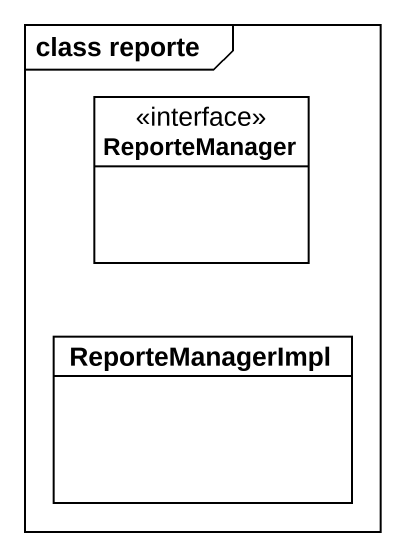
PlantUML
@startuml
mainframe class reporte
hide circle
hide empty members
class ReporteManager <<interface>>
class ReporteManagerImpl
@enduml
